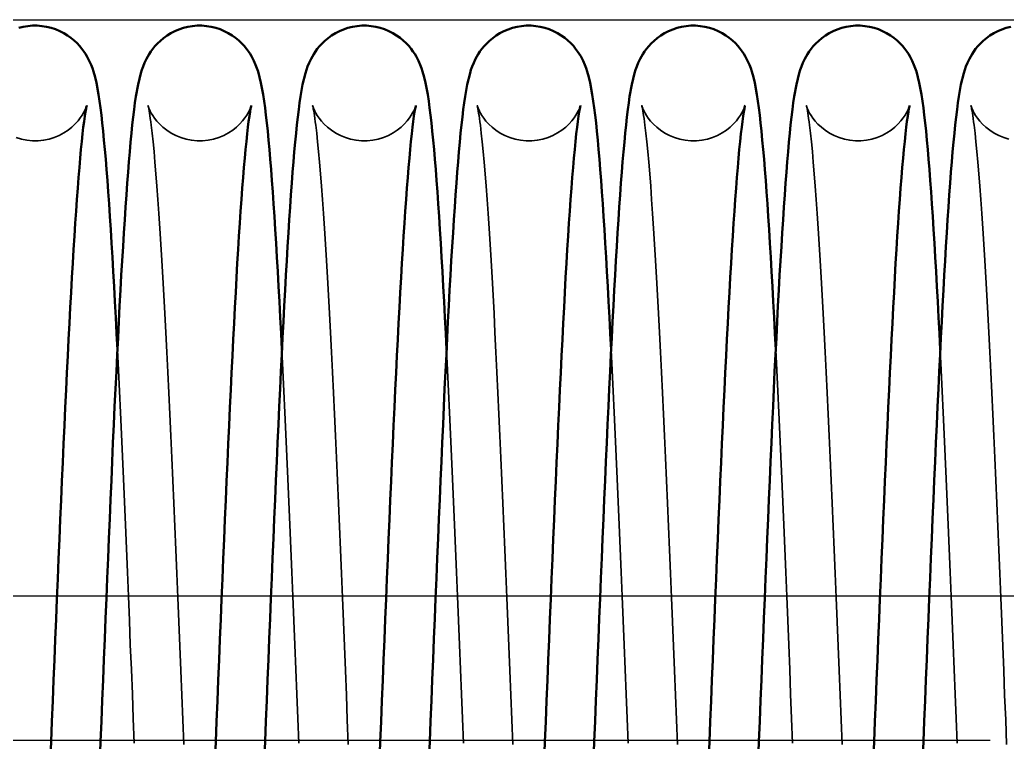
# Model space of a CAD drawing. Header units: millimetres. Extents: x 1448 to 104164, y -19509 to -89.
# Drawn here: x 3908.4 to 3976.9, y -1763.6 to -1713.4 of the extents above; entities that cross this region are included whole.
import ezdxf

# ---------------------------------------------------------------- set-up
doc = ezdxf.new("R2010")
doc.units = ezdxf.units.MM
doc.header["$LTSCALE"] = 60
doc.header["$MEASUREMENT"] = 0
doc.linetypes.add('CENTER', pattern=[2, 1.25, -0.25, 0.25, -0.25])
doc.layers.get('0').update_dxf_attribs({"linetype": 'CONTINUOUS'})
doc.layers.add('cen', color=14, linetype='CONTINUOUS')
doc.layers.add('가려진 것(ISO)', color=7, linetype='CONTINUOUS', lineweight=35)
doc.layers.add('가시적인 것(ISO)', color=7, linetype='CONTINUOUS', lineweight=50)

# ---------------------------------------------------------------- blocks, each defined once
blk = doc.blocks.new('토션스프링1234567')
at = {"layer": '가려진 것(ISO)', "flags": 128}
for points in [[(21463326.867, -50952963.042), (21463327.232, -50952962.933), (21463327.579, -50952962.79), (21463327.904, -50952962.618), (21463328.202, -50952962.424), (21463328.467, -50952962.215), (21463328.699, -50952961.997), (21463328.895, -50952961.781), (21463329.054, -50952961.577), (21463329.18, -50952961.391), (21463329.277, -50952961.228), (21463329.35, -50952961.09), (21463329.403, -50952960.978), (21463329.441, -50952960.888), (21463329.468, -50952960.819), (21463329.486, -50952960.769), (21463329.503, -50952960.715), (21463329.504, -50952960.714), (21463329.494, -50952960.754), (21463329.478, -50952960.829), (21463329.457, -50952960.936), (21463329.432, -50952961.07), (21463329.406, -50952961.228), (21463329.378, -50952961.408), (21463329.348, -50952961.61), (21463329.318, -50952961.832), (21463329.287, -50952962.074), (21463329.223, -50952962.615), (21463329.157, -50952963.225), (21463329.091, -50952963.901), (21463329.024, -50952964.643), (21463328.957, -50952965.447), (21463328.889, -50952966.312), (21463328.82, -50952967.234), (21463328.752, -50952968.211), (21463328.683, -50952969.239), (21463328.615, -50952970.323), (21463328.546, -50952971.459), (21463328.477, -50952972.645), (21463328.408, -50952973.878), (21463328.339, -50952975.155), (21463328.27, -50952976.474), (21463328.201, -50952977.832), (21463328.132, -50952979.225), (21463328.063, -50952980.658), (21463327.994, -50952982.129), (21463327.925, -50952983.633), (21463327.856, -50952985.169), (21463327.787, -50952986.732), (21463327.717, -50952988.319), (21463327.648, -50952989.926), (21463327.58, -50952991.551), (21463327.511, -50952993.196), (21463327.441, -50952994.86), (21463327.372, -50952996.54), (21463327.303, -50952998.233), (21463327.234, -50952999.935), (21463327.165, -50953001.642), (21463327.095, -50953003.351), (21463327.026, -50953005.058)], [(21463333.763, -50952960.709), (21463333.77, -50952960.734), (21463333.799, -50952960.816), (21463333.825, -50952960.885), (21463333.863, -50952960.974), (21463333.915, -50952961.086), (21463333.988, -50952961.222), (21463334.083, -50952961.383), (21463334.208, -50952961.568), (21463334.365, -50952961.771), (21463334.559, -50952961.987), (21463334.79, -50952962.205), (21463335.053, -50952962.415), (21463335.349, -50952962.609), (21463335.673, -50952962.782), (21463336.018, -50952962.926), (21463336.382, -50952963.038), (21463336.76, -50952963.114), (21463337.145, -50952963.154), (21463337.532, -50952963.155), (21463337.918, -50952963.117), (21463338.296, -50952963.042), (21463338.66, -50952962.933), (21463339.007, -50952962.79), (21463339.333, -50952962.618), (21463339.63, -50952962.424), (21463339.895, -50952962.215), (21463340.127, -50952961.997), (21463340.323, -50952961.781), (21463340.483, -50952961.577), (21463340.609, -50952961.391), (21463340.706, -50952961.228), (21463340.778, -50952961.09), (21463340.832, -50952960.978), (21463340.87, -50952960.888), (21463340.897, -50952960.819), (21463340.915, -50952960.769), (21463340.932, -50952960.715), (21463340.932, -50952960.714), (21463340.923, -50952960.754), (21463340.907, -50952960.829), (21463340.885, -50952960.936), (21463340.861, -50952961.07), (21463340.834, -50952961.228), (21463340.806, -50952961.408), (21463340.777, -50952961.61), (21463340.747, -50952961.832), (21463340.716, -50952962.074), (21463340.651, -50952962.615), (21463340.586, -50952963.225), (21463340.52, -50952963.901), (21463340.453, -50952964.643), (21463340.385, -50952965.447), (21463340.317, -50952966.312), (21463340.249, -50952967.234), (21463340.18, -50952968.211), (21463340.112, -50952969.239), (21463340.043, -50952970.323), (21463339.975, -50952971.459), (21463339.906, -50952972.645), (21463339.837, -50952973.878), (21463339.768, -50952975.155), (21463339.699, -50952976.474), (21463339.63, -50952977.832), (21463339.561, -50952979.225), (21463339.492, -50952980.658), (21463339.423, -50952982.129), (21463339.354, -50952983.633), (21463339.284, -50952985.169), (21463339.215, -50952986.732), (21463339.146, -50952988.319), (21463339.077, -50952989.926), (21463339.008, -50952991.551), (21463338.939, -50952993.196), (21463338.87, -50952994.86), (21463338.801, -50952996.54), (21463338.732, -50952998.233), (21463338.662, -50952999.935), (21463338.593, -50953001.642), (21463338.524, -50953003.351), (21463338.455, -50953005.058)], [(21463345.192, -50952960.709), (21463345.199, -50952960.734), (21463345.228, -50952960.816), (21463345.254, -50952960.885), (21463345.291, -50952960.974), (21463345.344, -50952961.086), (21463345.416, -50952961.222), (21463345.512, -50952961.383), (21463345.636, -50952961.568), (21463345.794, -50952961.771), (21463345.988, -50952961.987), (21463346.218, -50952962.205), (21463346.482, -50952962.415), (21463346.778, -50952962.609), (21463347.101, -50952962.782), (21463347.447, -50952962.926), (21463347.811, -50952963.038), (21463348.188, -50952963.114), (21463348.573, -50952963.154), (21463348.96, -50952963.155), (21463349.346, -50952963.117), (21463349.725, -50952963.042), (21463350.089, -50952962.933), (21463350.436, -50952962.79), (21463350.761, -50952962.618), (21463351.059, -50952962.424), (21463351.324, -50952962.215), (21463351.556, -50952961.997), (21463351.752, -50952961.781), (21463351.911, -50952961.577), (21463352.037, -50952961.391), (21463352.134, -50952961.228), (21463352.207, -50952961.09), (21463352.26, -50952960.978), (21463352.298, -50952960.888), (21463352.325, -50952960.819), (21463352.343, -50952960.769), (21463352.36, -50952960.715), (21463352.361, -50952960.714), (21463352.352, -50952960.754), (21463352.335, -50952960.829), (21463352.314, -50952960.936), (21463352.289, -50952961.07), (21463352.263, -50952961.228), (21463352.235, -50952961.408), (21463352.206, -50952961.61), (21463352.175, -50952961.832), (21463352.144, -50952962.074), (21463352.08, -50952962.615), (21463352.014, -50952963.225), (21463351.948, -50952963.901), (21463351.881, -50952964.643), (21463351.814, -50952965.447), (21463351.746, -50952966.312), (21463351.677, -50952967.234), (21463351.609, -50952968.211), (21463351.541, -50952969.239), (21463351.472, -50952970.323), (21463351.403, -50952971.459), (21463351.334, -50952972.645), (21463351.265, -50952973.878), (21463351.196, -50952975.155), (21463351.127, -50952976.474), (21463351.058, -50952977.832), (21463350.989, -50952979.225), (21463350.921, -50952980.658), (21463350.852, -50952982.129), (21463350.782, -50952983.633), (21463350.713, -50952985.169), (21463350.644, -50952986.732), (21463350.575, -50952988.319), (21463350.506, -50952989.926), (21463350.437, -50952991.551), (21463350.368, -50952993.196), (21463350.299, -50952994.86), (21463350.229, -50952996.54), (21463350.16, -50952998.233), (21463350.091, -50952999.935), (21463350.022, -50953001.642), (21463349.953, -50953003.351), (21463349.884, -50953005.058)], [(21463356.62, -50952960.709), (21463356.628, -50952960.734), (21463356.656, -50952960.816), (21463356.682, -50952960.885), (21463356.72, -50952960.974), (21463356.773, -50952961.086), (21463356.845, -50952961.222), (21463356.94, -50952961.383), (21463357.065, -50952961.568), (21463357.222, -50952961.771), (21463357.417, -50952961.987), (21463357.647, -50952962.205), (21463357.911, -50952962.415), (21463358.206, -50952962.609), (21463358.53, -50952962.782), (21463358.875, -50952962.926), (21463359.239, -50952963.038), (21463359.617, -50952963.114), (21463360.002, -50952963.154), (21463360.389, -50952963.155), (21463360.775, -50952963.117), (21463361.153, -50952963.042), (21463361.517, -50952962.933), (21463361.864, -50952962.79), (21463362.19, -50952962.618), (21463362.487, -50952962.424), (21463362.753, -50952962.215), (21463362.984, -50952961.997), (21463363.181, -50952961.781), (21463363.34, -50952961.577), (21463363.466, -50952961.391), (21463363.563, -50952961.228), (21463363.635, -50952961.09), (21463363.689, -50952960.978), (21463363.727, -50952960.888), (21463363.754, -50952960.819), (21463363.772, -50952960.769), (21463363.789, -50952960.715), (21463363.789, -50952960.714), (21463363.78, -50952960.754), (21463363.764, -50952960.829), (21463363.742, -50952960.936), (21463363.718, -50952961.07), (21463363.691, -50952961.228), (21463363.663, -50952961.408), (21463363.634, -50952961.61), (21463363.604, -50952961.832), (21463363.573, -50952962.074), (21463363.509, -50952962.615), (21463363.443, -50952963.225), (21463363.377, -50952963.901), (21463363.31, -50952964.643), (21463363.242, -50952965.447), (21463363.174, -50952966.312), (21463363.106, -50952967.234), (21463363.038, -50952968.211), (21463362.969, -50952969.239), (21463362.901, -50952970.323), (21463362.832, -50952971.459), (21463362.763, -50952972.645), (21463362.694, -50952973.878), (21463362.625, -50952975.155), (21463362.556, -50952976.474), (21463362.487, -50952977.832), (21463362.418, -50952979.225), (21463362.349, -50952980.658), (21463362.28, -50952982.129), (21463362.211, -50952983.633), (21463362.142, -50952985.169), (21463362.072, -50952986.732), (21463362.003, -50952988.319), (21463361.934, -50952989.926), (21463361.865, -50952991.551), (21463361.796, -50952993.196), (21463361.727, -50952994.86), (21463361.658, -50952996.54), (21463361.589, -50952998.233), (21463361.519, -50952999.935), (21463361.45, -50953001.642), (21463361.381, -50953003.351), (21463361.312, -50953005.058)], [(21463368.049, -50952960.709), (21463368.056, -50952960.734), (21463368.085, -50952960.816), (21463368.111, -50952960.885), (21463368.148, -50952960.974), (21463368.201, -50952961.086), (21463368.273, -50952961.222), (21463368.369, -50952961.383), (21463368.494, -50952961.568), (21463368.651, -50952961.771), (21463368.845, -50952961.987), (21463369.075, -50952962.205), (21463369.339, -50952962.415), (21463369.635, -50952962.609), (21463369.958, -50952962.782), (21463370.304, -50952962.926), (21463370.668, -50952963.038), (21463371.045, -50952963.114), (21463371.43, -50952963.154), (21463371.817, -50952963.155), (21463372.203, -50952963.117), (21463372.582, -50952963.042), (21463372.946, -50952962.933), (21463373.293, -50952962.79), (21463373.618, -50952962.618), (21463373.916, -50952962.424), (21463374.181, -50952962.215), (21463374.413, -50952961.997), (21463374.609, -50952961.781), (21463374.769, -50952961.577), (21463374.894, -50952961.391), (21463374.991, -50952961.228), (21463375.064, -50952961.09), (21463375.117, -50952960.978), (21463375.156, -50952960.888), (21463375.182, -50952960.819), (21463375.2, -50952960.769), (21463375.218, -50952960.715), (21463375.218, -50952960.714), (21463375.209, -50952960.754), (21463375.192, -50952960.829), (21463375.171, -50952960.936), (21463375.146, -50952961.07), (21463375.12, -50952961.228), (21463375.092, -50952961.408), (21463375.063, -50952961.61), (21463375.033, -50952961.832), (21463375.001, -50952962.074), (21463374.937, -50952962.615), (21463374.872, -50952963.225), (21463374.805, -50952963.901), (21463374.738, -50952964.643), (21463374.671, -50952965.447), (21463374.603, -50952966.312), (21463374.535, -50952967.234), (21463374.466, -50952968.211), (21463374.398, -50952969.239), (21463374.329, -50952970.323), (21463374.26, -50952971.459), (21463374.191, -50952972.645), (21463374.122, -50952973.878), (21463374.053, -50952975.155), (21463373.984, -50952976.474), (21463373.915, -50952977.832), (21463373.847, -50952979.225), (21463373.778, -50952980.658), (21463373.709, -50952982.129), (21463373.639, -50952983.633), (21463373.57, -50952985.169), (21463373.501, -50952986.732), (21463373.432, -50952988.319), (21463373.363, -50952989.926), (21463373.294, -50952991.551), (21463373.225, -50952993.196), (21463373.156, -50952994.86), (21463373.087, -50952996.54), (21463373.017, -50952998.233), (21463372.948, -50952999.935), (21463372.879, -50953001.642), (21463372.81, -50953003.351), (21463372.741, -50953005.058)], [(21463379.478, -50952960.709), (21463379.485, -50952960.734), (21463379.513, -50952960.816), (21463379.54, -50952960.885), (21463379.577, -50952960.974), (21463379.63, -50952961.086), (21463379.702, -50952961.222), (21463379.798, -50952961.383), (21463379.922, -50952961.568), (21463380.08, -50952961.771), (21463380.274, -50952961.987), (21463380.504, -50952962.205), (21463380.768, -50952962.415), (21463381.063, -50952962.609), (21463381.387, -50952962.782), (21463381.732, -50952962.926), (21463382.096, -50952963.038), (21463382.474, -50952963.114), (21463382.859, -50952963.154), (21463383.246, -50952963.155), (21463383.632, -50952963.117), (21463384.01, -50952963.042), (21463384.375, -50952962.933), (21463384.722, -50952962.79), (21463385.047, -50952962.618), (21463385.345, -50952962.424), (21463385.61, -50952962.215), (21463385.841, -50952961.997), (21463386.038, -50952961.781), (21463386.197, -50952961.577), (21463386.323, -50952961.391), (21463386.42, -50952961.228), (21463386.493, -50952961.09), (21463386.546, -50952960.978), (21463386.584, -50952960.888), (21463386.611, -50952960.819), (21463386.629, -50952960.769), (21463386.646, -50952960.715), (21463386.647, -50952960.714), (21463386.637, -50952960.754), (21463386.621, -50952960.829), (21463386.6, -50952960.936), (21463386.575, -50952961.07), (21463386.548, -50952961.228), (21463386.521, -50952961.408), (21463386.491, -50952961.61), (21463386.461, -50952961.832), (21463386.43, -50952962.074), (21463386.366, -50952962.615), (21463386.3, -50952963.225), (21463386.234, -50952963.901), (21463386.167, -50952964.643), (21463386.099, -50952965.447), (21463386.031, -50952966.312), (21463385.963, -50952967.234), (21463385.895, -50952968.211), (21463385.826, -50952969.239), (21463385.758, -50952970.323), (21463385.689, -50952971.459), (21463385.62, -50952972.645), (21463385.551, -50952973.878), (21463385.482, -50952975.155), (21463385.413, -50952976.474), (21463385.344, -50952977.832), (21463385.275, -50952979.225), (21463385.206, -50952980.658), (21463385.137, -50952982.129), (21463385.068, -50952983.633), (21463384.999, -50952985.169), (21463384.93, -50952986.732), (21463384.86, -50952988.319), (21463384.791, -50952989.926), (21463384.722, -50952991.551), (21463384.653, -50952993.196), (21463384.584, -50952994.86), (21463384.515, -50952996.54), (21463384.446, -50952998.233), (21463384.377, -50952999.935), (21463384.307, -50953001.642), (21463384.238, -50953003.351), (21463384.169, -50953005.058)], [(21463390.906, -50952960.709), (21463390.913, -50952960.734), (21463390.942, -50952960.816), (21463390.968, -50952960.885), (21463391.005, -50952960.974), (21463391.058, -50952961.086), (21463391.13, -50952961.222), (21463391.226, -50952961.383), (21463391.351, -50952961.568), (21463391.508, -50952961.771), (21463391.702, -50952961.987), (21463391.933, -50952962.205), (21463392.196, -50952962.415), (21463392.492, -50952962.609), (21463392.815, -50952962.782), (21463393.161, -50952962.926), (21463393.525, -50952963.038), (21463393.903, -50952963.114), (21463394.288, -50952963.154), (21463394.675, -50952963.155), (21463395.06, -50952963.117), (21463395.439, -50952963.042), (21463395.803, -50952962.933)], [(21463330.459, -50953004.967), (21463330.528, -50953003.26), (21463330.597, -50953001.557), (21463330.666, -50952999.854), (21463330.735, -50952998.153), (21463330.804, -50952996.459), (21463330.873, -50952994.776), (21463330.943, -50952993.106), (21463331.012, -50952991.453), (21463331.081, -50952989.821), (21463331.15, -50952988.213), (21463331.219, -50952986.627), (21463331.288, -50952985.062), (21463331.357, -50952983.522), (21463331.426, -50952982.01), (21463331.496, -50952980.53), (21463331.565, -50952979.083), (21463331.634, -50952977.675)], [(21463341.887, -50953004.967), (21463341.956, -50953003.26), (21463342.025, -50953001.557), (21463342.094, -50952999.854), (21463342.163, -50952998.153), (21463342.233, -50952996.459), (21463342.302, -50952994.776), (21463342.371, -50952993.106), (21463342.44, -50952991.453), (21463342.509, -50952989.821), (21463342.578, -50952988.213), (21463342.647, -50952986.627), (21463342.716, -50952985.062), (21463342.786, -50952983.522), (21463342.855, -50952982.01), (21463342.924, -50952980.53), (21463342.994, -50952979.083), (21463343.063, -50952977.675)], [(21463353.316, -50953004.967), (21463353.385, -50953003.26), (21463353.454, -50953001.557), (21463353.523, -50952999.854), (21463353.592, -50952998.153), (21463353.661, -50952996.459), (21463353.73, -50952994.776), (21463353.8, -50952993.106), (21463353.869, -50952991.453), (21463353.938, -50952989.821), (21463354.007, -50952988.213), (21463354.076, -50952986.627), (21463354.145, -50952985.062), (21463354.214, -50952983.522), (21463354.284, -50952982.01), (21463354.353, -50952980.53), (21463354.422, -50952979.083), (21463354.491, -50952977.675)], [(21463364.744, -50953004.967), (21463364.813, -50953003.26), (21463364.882, -50953001.557), (21463364.951, -50952999.854), (21463365.02, -50952998.153), (21463365.09, -50952996.459), (21463365.159, -50952994.776), (21463365.228, -50952993.106), (21463365.297, -50952991.453), (21463365.366, -50952989.821), (21463365.435, -50952988.213), (21463365.504, -50952986.627), (21463365.574, -50952985.062), (21463365.643, -50952983.522), (21463365.712, -50952982.01), (21463365.781, -50952980.53), (21463365.851, -50952979.083), (21463365.92, -50952977.675)], [(21463376.173, -50953004.967), (21463376.242, -50953003.26), (21463376.311, -50953001.557), (21463376.38, -50952999.854), (21463376.449, -50952998.153), (21463376.518, -50952996.459), (21463376.588, -50952994.776), (21463376.657, -50952993.106), (21463376.726, -50952991.453), (21463376.795, -50952989.821), (21463376.864, -50952988.213), (21463376.933, -50952986.627), (21463377.002, -50952985.062), (21463377.071, -50952983.522), (21463377.141, -50952982.01), (21463377.21, -50952980.53), (21463377.279, -50952979.083), (21463377.348, -50952977.675)], [(21463387.601, -50953004.967), (21463387.67, -50953003.26), (21463387.739, -50953001.557), (21463387.808, -50952999.854), (21463387.878, -50952998.153), (21463387.947, -50952996.459), (21463388.016, -50952994.776), (21463388.085, -50952993.106), (21463388.155, -50952991.453), (21463388.224, -50952989.821), (21463388.293, -50952988.213), (21463388.362, -50952986.627), (21463388.431, -50952985.062), (21463388.5, -50952983.522), (21463388.569, -50952982.01), (21463388.639, -50952980.53), (21463388.708, -50952979.083), (21463388.777, -50952977.675)]]:
    blk.add_lwpolyline(points, dxfattribs=at)
at = {"layer": '가시적인 것(ISO)', "flags": 128}
for points in [[(21463326.741, -50952955.243), (21463327.054, -50952955.321), (21463327.358, -50952955.422), (21463327.65, -50952955.546), (21463327.927, -50952955.688), (21463328.186, -50952955.848), (21463328.427, -50952956.022), (21463328.648, -50952956.206), (21463328.848, -50952956.396), (21463329.024, -50952956.587), (21463329.179, -50952956.776), (21463329.314, -50952956.961), (21463329.43, -50952957.138), (21463329.615, -50952957.463), (21463329.751, -50952957.751), (21463329.855, -50952958.006), (21463329.937, -50952958.238), (21463330.004, -50952958.453), (21463330.201, -50952959.252), (21463330.348, -50952960.076), (21463330.412, -50952960.519), (21463330.474, -50952960.993), (21463330.536, -50952961.504), (21463330.597, -50952962.053), (21463330.657, -50952962.637), (21463330.717, -50952963.259), (21463330.776, -50952963.916), (21463330.835, -50952964.61), (21463330.894, -50952965.341), (21463330.952, -50952966.107), (21463331.01, -50952966.912), (21463331.069, -50952967.754), (21463331.127, -50952968.633), (21463331.185, -50952969.547), (21463331.244, -50952970.496), (21463331.302, -50952971.477), (21463331.36, -50952972.49), (21463331.418, -50952973.532), (21463331.476, -50952974.604), (21463331.534, -50952975.703), (21463331.592, -50952976.828), (21463331.649, -50952977.979), (21463331.707, -50952979.16), (21463331.765, -50952980.367), (21463331.823, -50952981.599), (21463331.881, -50952982.854), (21463331.939, -50952984.13), (21463331.997, -50952985.425), (21463332.054, -50952986.737), (21463332.112, -50952988.065), (21463332.17, -50952989.407), (21463332.227, -50952990.762), (21463332.285, -50952992.132), (21463332.343, -50952993.517), (21463332.401, -50952994.914), (21463332.459, -50952996.321), (21463332.517, -50952997.736), (21463332.574, -50952999.157), (21463332.632, -50953000.582), (21463332.69, -50953002.009), (21463332.748, -50953003.435), (21463332.805, -50953004.859), (21463332.863, -50953006.284)], [(21463331.634, -50952977.675), (21463331.692, -50952976.528), (21463331.75, -50952975.411), (21463331.807, -50952974.321), (21463331.865, -50952973.258), (21463331.923, -50952972.225), (21463331.981, -50952971.222), (21463332.039, -50952970.25), (21463332.098, -50952969.312), (21463332.156, -50952968.407), (21463332.214, -50952967.539), (21463332.272, -50952966.707), (21463332.331, -50952965.913), (21463332.389, -50952965.157), (21463332.447, -50952964.437), (21463332.505, -50952963.754), (21463332.564, -50952963.107), (21463332.624, -50952962.495), (21463332.684, -50952961.919), (21463332.746, -50952961.376), (21463332.81, -50952960.868), (21463332.875, -50952960.394), (21463332.943, -50952959.952), (21463333.092, -50952959.142), (21463333.184, -50952958.749), (21463333.298, -50952958.34), (21463333.373, -50952958.116), (21463333.466, -50952957.873), (21463333.585, -50952957.6), (21463333.746, -50952957.291), (21463333.847, -50952957.124), (21463333.964, -50952956.947), (21463334.101, -50952956.762), (21463334.258, -50952956.572), (21463334.436, -50952956.38), (21463334.636, -50952956.191), (21463334.859, -50952956.008), (21463335.102, -50952955.835), (21463335.363, -50952955.676), (21463335.64, -50952955.535), (21463335.933, -50952955.414), (21463336.238, -50952955.314), (21463336.552, -50952955.238), (21463336.872, -50952955.187), (21463337.197, -50952955.162), (21463337.524, -50952955.163), (21463337.849, -50952955.19), (21463338.169, -50952955.243), (21463338.482, -50952955.321), (21463338.787, -50952955.422), (21463339.079, -50952955.546), (21463339.356, -50952955.688), (21463339.615, -50952955.848), (21463339.856, -50952956.022), (21463340.077, -50952956.206), (21463340.276, -50952956.396), (21463340.453, -50952956.587), (21463340.607, -50952956.776), (21463340.742, -50952956.961), (21463340.859, -50952957.138), (21463341.043, -50952957.463), (21463341.18, -50952957.751), (21463341.283, -50952958.006), (21463341.366, -50952958.238), (21463341.433, -50952958.453), (21463341.629, -50952959.252), (21463341.777, -50952960.076), (21463341.841, -50952960.519), (21463341.902, -50952960.993), (21463341.964, -50952961.504), (21463342.026, -50952962.053), (21463342.086, -50952962.637), (21463342.146, -50952963.259), (21463342.205, -50952963.916), (21463342.264, -50952964.61), (21463342.322, -50952965.341), (21463342.381, -50952966.107), (21463342.439, -50952966.912), (21463342.497, -50952967.754), (21463342.556, -50952968.633), (21463342.614, -50952969.547), (21463342.672, -50952970.496), (21463342.73, -50952971.477), (21463342.789, -50952972.49), (21463342.847, -50952973.532), (21463342.905, -50952974.604), (21463342.962, -50952975.703), (21463343.02, -50952976.828), (21463343.078, -50952977.979), (21463343.136, -50952979.16), (21463343.193, -50952980.367), (21463343.251, -50952981.599), (21463343.309, -50952982.854), (21463343.367, -50952984.13), (21463343.425, -50952985.425), (21463343.483, -50952986.737), (21463343.541, -50952988.065), (21463343.598, -50952989.407), (21463343.656, -50952990.762), (21463343.714, -50952992.132), (21463343.771, -50952993.517), (21463343.829, -50952994.914), (21463343.887, -50952996.321), (21463343.945, -50952997.736), (21463344.003, -50952999.157), (21463344.061, -50953000.582), (21463344.119, -50953002.009), (21463344.176, -50953003.435), (21463344.234, -50953004.859), (21463344.292, -50953006.284)], [(21463343.063, -50952977.675), (21463343.12, -50952976.528), (21463343.178, -50952975.411), (21463343.236, -50952974.321), (21463343.294, -50952973.258), (21463343.352, -50952972.225), (21463343.41, -50952971.222), (21463343.468, -50952970.25), (21463343.526, -50952969.312), (21463343.585, -50952968.407), (21463343.643, -50952967.539), (21463343.701, -50952966.707), (21463343.759, -50952965.913), (21463343.817, -50952965.157), (21463343.875, -50952964.437), (21463343.934, -50952963.754), (21463343.993, -50952963.107), (21463344.052, -50952962.495), (21463344.113, -50952961.919), (21463344.175, -50952961.376), (21463344.239, -50952960.868), (21463344.304, -50952960.394), (21463344.371, -50952959.952), (21463344.521, -50952959.142), (21463344.612, -50952958.749), (21463344.726, -50952958.34), (21463344.801, -50952958.116), (21463344.894, -50952957.873), (21463345.014, -50952957.6), (21463345.175, -50952957.291), (21463345.276, -50952957.124), (21463345.393, -50952956.947), (21463345.529, -50952956.762), (21463345.686, -50952956.572), (21463345.864, -50952956.38), (21463346.065, -50952956.191), (21463346.287, -50952956.008), (21463346.53, -50952955.835), (21463346.791, -50952955.676), (21463347.069, -50952955.535), (21463347.362, -50952955.414), (21463347.667, -50952955.314), (21463347.981, -50952955.238), (21463348.301, -50952955.187), (21463348.626, -50952955.162), (21463348.953, -50952955.163), (21463349.278, -50952955.19), (21463349.598, -50952955.243), (21463349.911, -50952955.321), (21463350.215, -50952955.422), (21463350.507, -50952955.546), (21463350.784, -50952955.688), (21463351.043, -50952955.848), (21463351.284, -50952956.022), (21463351.505, -50952956.206), (21463351.705, -50952956.396), (21463351.881, -50952956.587), (21463352.036, -50952956.776), (21463352.171, -50952956.961), (21463352.287, -50952957.138), (21463352.472, -50952957.463), (21463352.608, -50952957.751), (21463352.712, -50952958.006), (21463352.795, -50952958.238), (21463352.862, -50952958.453), (21463353.058, -50952959.252), (21463353.205, -50952960.076), (21463353.269, -50952960.519), (21463353.331, -50952960.993), (21463353.393, -50952961.504), (21463353.454, -50952962.053), (21463353.515, -50952962.637), (21463353.574, -50952963.259), (21463353.634, -50952963.916), (21463353.692, -50952964.61), (21463353.751, -50952965.341), (21463353.809, -50952966.107), (21463353.868, -50952966.912), (21463353.926, -50952967.754), (21463353.984, -50952968.633), (21463354.043, -50952969.547), (21463354.101, -50952970.496), (21463354.159, -50952971.477), (21463354.217, -50952972.49), (21463354.275, -50952973.532), (21463354.333, -50952974.604), (21463354.391, -50952975.703), (21463354.449, -50952976.828), (21463354.506, -50952977.979), (21463354.564, -50952979.16), (21463354.622, -50952980.367), (21463354.68, -50952981.599), (21463354.738, -50952982.854), (21463354.796, -50952984.13), (21463354.854, -50952985.425), (21463354.912, -50952986.737), (21463354.969, -50952988.065), (21463355.027, -50952989.407), (21463355.085, -50952990.762), (21463355.142, -50952992.132), (21463355.2, -50952993.517), (21463355.258, -50952994.914), (21463355.316, -50952996.321), (21463355.374, -50952997.736), (21463355.432, -50952999.157), (21463355.489, -50953000.582), (21463355.547, -50953002.009), (21463355.605, -50953003.435), (21463355.662, -50953004.859), (21463355.72, -50953006.284)], [(21463354.491, -50952977.675), (21463354.549, -50952976.528), (21463354.607, -50952975.411), (21463354.664, -50952974.321), (21463354.722, -50952973.258), (21463354.78, -50952972.225), (21463354.838, -50952971.222), (21463354.897, -50952970.25), (21463354.955, -50952969.312), (21463355.013, -50952968.407), (21463355.071, -50952967.539), (21463355.13, -50952966.707), (21463355.188, -50952965.913), (21463355.246, -50952965.157), (21463355.304, -50952964.437), (21463355.362, -50952963.754), (21463355.421, -50952963.107), (21463355.481, -50952962.495), (21463355.542, -50952961.919), (21463355.604, -50952961.376), (21463355.667, -50952960.868), (21463355.733, -50952960.394), (21463355.8, -50952959.952), (21463355.949, -50952959.142), (21463356.041, -50952958.749), (21463356.155, -50952958.34), (21463356.23, -50952958.116), (21463356.323, -50952957.873), (21463356.442, -50952957.6), (21463356.603, -50952957.291), (21463356.704, -50952957.124), (21463356.821, -50952956.947), (21463356.958, -50952956.762), (21463357.115, -50952956.572), (21463357.293, -50952956.38), (21463357.493, -50952956.191), (21463357.716, -50952956.008), (21463357.959, -50952955.835), (21463358.22, -50952955.676), (21463358.497, -50952955.535), (21463358.79, -50952955.414), (21463359.095, -50952955.314), (21463359.409, -50952955.238), (21463359.73, -50952955.187), (21463360.054, -50952955.162), (21463360.381, -50952955.163), (21463360.707, -50952955.19), (21463361.027, -50952955.243), (21463361.34, -50952955.321), (21463361.644, -50952955.422), (21463361.936, -50952955.546), (21463362.213, -50952955.688), (21463362.472, -50952955.848), (21463362.713, -50952956.022), (21463362.934, -50952956.206), (21463363.133, -50952956.396), (21463363.31, -50952956.587), (21463363.465, -50952956.776), (21463363.599, -50952956.961), (21463363.716, -50952957.138), (21463363.901, -50952957.463), (21463364.037, -50952957.751), (21463364.141, -50952958.006), (21463364.223, -50952958.238), (21463364.29, -50952958.453), (21463364.486, -50952959.252), (21463364.634, -50952960.076), (21463364.698, -50952960.519), (21463364.76, -50952960.993), (21463364.821, -50952961.504), (21463364.883, -50952962.053), (21463364.943, -50952962.637), (21463365.003, -50952963.259), (21463365.062, -50952963.916), (21463365.121, -50952964.61), (21463365.18, -50952965.341), (21463365.238, -50952966.107), (21463365.296, -50952966.912), (21463365.354, -50952967.754), (21463365.413, -50952968.633), (21463365.471, -50952969.547), (21463365.529, -50952970.496), (21463365.588, -50952971.477), (21463365.646, -50952972.49), (21463365.704, -50952973.532), (21463365.762, -50952974.604), (21463365.82, -50952975.703), (21463365.877, -50952976.828), (21463365.935, -50952977.979), (21463365.993, -50952979.16), (21463366.051, -50952980.367), (21463366.109, -50952981.599), (21463366.166, -50952982.854), (21463366.224, -50952984.13), (21463366.282, -50952985.425), (21463366.34, -50952986.737), (21463366.398, -50952988.065), (21463366.456, -50952989.407), (21463366.513, -50952990.762), (21463366.571, -50952992.132), (21463366.629, -50952993.517), (21463366.686, -50952994.914), (21463366.744, -50952996.321), (21463366.802, -50952997.736), (21463366.86, -50952999.157), (21463366.918, -50953000.582), (21463366.976, -50953002.009), (21463367.033, -50953003.435), (21463367.091, -50953004.859), (21463367.149, -50953006.284)], [(21463365.92, -50952977.675), (21463365.978, -50952976.528), (21463366.035, -50952975.411), (21463366.093, -50952974.321), (21463366.151, -50952973.258), (21463366.209, -50952972.225), (21463366.267, -50952971.222), (21463366.325, -50952970.25), (21463366.383, -50952969.312), (21463366.442, -50952968.407), (21463366.5, -50952967.539), (21463366.558, -50952966.707), (21463366.616, -50952965.913), (21463366.674, -50952965.157), (21463366.733, -50952964.437), (21463366.791, -50952963.754), (21463366.85, -50952963.107), (21463366.909, -50952962.495), (21463366.97, -50952961.919), (21463367.032, -50952961.376), (21463367.096, -50952960.868), (21463367.161, -50952960.394), (21463367.229, -50952959.952), (21463367.378, -50952959.142), (21463367.469, -50952958.749), (21463367.583, -50952958.34), (21463367.658, -50952958.116), (21463367.751, -50952957.873), (21463367.871, -50952957.6), (21463368.032, -50952957.291), (21463368.133, -50952957.124), (21463368.25, -50952956.947), (21463368.386, -50952956.762), (21463368.543, -50952956.572), (21463368.721, -50952956.38), (21463368.922, -50952956.191), (21463369.145, -50952956.008), (21463369.388, -50952955.835), (21463369.649, -50952955.676), (21463369.926, -50952955.535), (21463370.219, -50952955.414), (21463370.524, -50952955.314), (21463370.838, -50952955.238), (21463371.158, -50952955.187), (21463371.483, -50952955.162), (21463371.81, -50952955.163), (21463372.135, -50952955.19), (21463372.455, -50952955.243), (21463372.768, -50952955.321), (21463373.072, -50952955.422), (21463373.365, -50952955.546), (21463373.641, -50952955.688), (21463373.901, -50952955.848), (21463374.141, -50952956.022), (21463374.362, -50952956.206), (21463374.562, -50952956.396), (21463374.738, -50952956.587), (21463374.893, -50952956.776), (21463375.028, -50952956.961), (21463375.144, -50952957.138), (21463375.329, -50952957.463), (21463375.466, -50952957.751), (21463375.569, -50952958.006), (21463375.652, -50952958.238), (21463375.719, -50952958.453), (21463375.915, -50952959.252), (21463376.062, -50952960.076), (21463376.126, -50952960.519), (21463376.188, -50952960.993), (21463376.25, -50952961.504), (21463376.311, -50952962.053), (21463376.372, -50952962.637), (21463376.432, -50952963.259), (21463376.491, -50952963.916), (21463376.55, -50952964.61), (21463376.608, -50952965.341), (21463376.666, -50952966.107), (21463376.725, -50952966.912), (21463376.783, -50952967.754), (21463376.841, -50952968.633), (21463376.9, -50952969.547), (21463376.958, -50952970.496), (21463377.016, -50952971.477), (21463377.074, -50952972.49), (21463377.132, -50952973.532), (21463377.19, -50952974.604), (21463377.248, -50952975.703), (21463377.306, -50952976.828), (21463377.364, -50952977.979), (21463377.421, -50952979.16), (21463377.479, -50952980.367), (21463377.537, -50952981.599), (21463377.595, -50952982.854), (21463377.653, -50952984.13), (21463377.711, -50952985.425), (21463377.769, -50952986.737), (21463377.827, -50952988.065), (21463377.884, -50952989.407), (21463377.942, -50952990.762), (21463377.999, -50952992.132), (21463378.057, -50952993.517), (21463378.115, -50952994.914), (21463378.173, -50952996.321), (21463378.231, -50952997.736), (21463378.289, -50952999.157), (21463378.347, -50953000.582), (21463378.404, -50953002.009), (21463378.462, -50953003.435), (21463378.52, -50953004.859), (21463378.577, -50953006.284)], [(21463377.348, -50952977.675), (21463377.406, -50952976.528), (21463377.464, -50952975.411), (21463377.522, -50952974.321), (21463377.58, -50952973.258), (21463377.638, -50952972.225), (21463377.696, -50952971.222), (21463377.754, -50952970.25), (21463377.812, -50952969.312), (21463377.87, -50952968.407), (21463377.928, -50952967.539), (21463377.987, -50952966.707), (21463378.045, -50952965.913), (21463378.103, -50952965.157), (21463378.161, -50952964.437), (21463378.219, -50952963.754), (21463378.278, -50952963.107), (21463378.338, -50952962.495), (21463378.399, -50952961.919), (21463378.461, -50952961.376), (21463378.524, -50952960.868), (21463378.59, -50952960.394), (21463378.657, -50952959.952), (21463378.806, -50952959.142), (21463378.898, -50952958.749), (21463379.012, -50952958.34), (21463379.087, -50952958.116), (21463379.18, -50952957.873), (21463379.299, -50952957.6), (21463379.46, -50952957.291), (21463379.561, -50952957.124), (21463379.679, -50952956.947), (21463379.815, -50952956.762), (21463379.972, -50952956.572), (21463380.15, -50952956.38), (21463380.35, -50952956.191), (21463380.573, -50952956.008), (21463380.816, -50952955.835), (21463381.077, -50952955.676), (21463381.354, -50952955.535), (21463381.647, -50952955.414), (21463381.952, -50952955.314), (21463382.267, -50952955.238), (21463382.587, -50952955.187), (21463382.912, -50952955.162), (21463383.238, -50952955.163), (21463383.564, -50952955.19), (21463383.884, -50952955.243), (21463384.197, -50952955.321), (21463384.501, -50952955.422), (21463384.793, -50952955.546), (21463385.07, -50952955.688), (21463385.329, -50952955.848), (21463385.57, -50952956.022), (21463385.791, -50952956.206), (21463385.99, -50952956.396), (21463386.167, -50952956.587), (21463386.322, -50952956.776), (21463386.457, -50952956.961), (21463386.573, -50952957.138), (21463386.758, -50952957.463), (21463386.894, -50952957.751), (21463386.998, -50952958.006), (21463387.08, -50952958.238), (21463387.147, -50952958.453), (21463387.344, -50952959.252), (21463387.491, -50952960.076), (21463387.555, -50952960.519), (21463387.617, -50952960.993), (21463387.679, -50952961.504), (21463387.74, -50952962.053), (21463387.8, -50952962.637), (21463387.86, -50952963.259), (21463387.919, -50952963.916), (21463387.978, -50952964.61), (21463388.037, -50952965.341), (21463388.095, -50952966.107), (21463388.153, -50952966.912), (21463388.212, -50952967.754), (21463388.27, -50952968.633), (21463388.328, -50952969.547), (21463388.387, -50952970.496), (21463388.445, -50952971.477), (21463388.503, -50952972.49), (21463388.561, -50952973.532), (21463388.619, -50952974.604), (21463388.677, -50952975.703), (21463388.734, -50952976.828), (21463388.792, -50952977.979), (21463388.85, -50952979.16), (21463388.908, -50952980.367), (21463388.966, -50952981.599), (21463389.024, -50952982.854), (21463389.082, -50952984.13), (21463389.139, -50952985.425), (21463389.197, -50952986.737), (21463389.255, -50952988.065), (21463389.313, -50952989.407), (21463389.37, -50952990.762), (21463389.428, -50952992.132), (21463389.486, -50952993.517), (21463389.544, -50952994.914), (21463389.602, -50952996.321), (21463389.659, -50952997.736), (21463389.717, -50952999.157), (21463389.775, -50953000.582), (21463389.833, -50953002.009), (21463389.891, -50953003.435), (21463389.948, -50953004.859), (21463390.006, -50953006.284)], [(21463388.777, -50952977.675), (21463388.835, -50952976.528), (21463388.892, -50952975.411), (21463388.95, -50952974.321), (21463389.008, -50952973.258), (21463389.066, -50952972.225), (21463389.124, -50952971.222), (21463389.182, -50952970.25), (21463389.241, -50952969.312), (21463389.299, -50952968.407), (21463389.357, -50952967.539), (21463389.415, -50952966.707), (21463389.474, -50952965.913), (21463389.532, -50952965.157), (21463389.59, -50952964.437), (21463389.648, -50952963.754), (21463389.707, -50952963.107), (21463389.767, -50952962.495), (21463389.827, -50952961.919), (21463389.889, -50952961.376), (21463389.953, -50952960.868), (21463390.018, -50952960.394), (21463390.086, -50952959.952), (21463390.235, -50952959.142), (21463390.326, -50952958.749), (21463390.441, -50952958.34), (21463390.516, -50952958.116), (21463390.609, -50952957.873), (21463390.728, -50952957.6), (21463390.889, -50952957.291), (21463390.99, -50952957.124), (21463391.107, -50952956.947), (21463391.244, -50952956.762), (21463391.4, -50952956.572), (21463391.579, -50952956.38), (21463391.779, -50952956.191), (21463392.002, -50952956.008), (21463392.245, -50952955.835), (21463392.506, -50952955.676), (21463392.783, -50952955.535), (21463393.076, -50952955.414), (21463393.381, -50952955.314), (21463393.695, -50952955.238), (21463394.015, -50952955.187), (21463394.34, -50952955.162), (21463394.667, -50952955.163), (21463394.992, -50952955.19), (21463395.312, -50952955.243), (21463395.625, -50952955.321)], [(21463336.293, -50953006.309), (21463336.235, -50953004.883), (21463336.177, -50953003.459), (21463336.12, -50953002.034), (21463336.062, -50953000.608), (21463336.004, -50952999.185), (21463335.946, -50952997.765), (21463335.888, -50952996.351), (21463335.83, -50952994.946), (21463335.772, -50952993.551), (21463335.715, -50952992.169), (21463335.657, -50952990.801), (21463335.6, -50952989.45), (21463335.542, -50952988.112), (21463335.484, -50952986.789), (21463335.426, -50952985.481), (21463335.368, -50952984.192), (21463335.311, -50952982.922), (21463335.253, -50952981.674), (21463335.195, -50952980.45), (21463335.137, -50952979.252), (21463335.08, -50952978.081), (21463335.022, -50952976.939), (21463334.965, -50952975.825), (21463334.907, -50952974.738), (21463334.849, -50952973.68), (21463334.791, -50952972.653), (21463334.734, -50952971.657), (21463334.676, -50952970.696), (21463334.619, -50952969.769), (21463334.561, -50952968.88), (21463334.504, -50952968.03), (21463334.447, -50952967.219), (21463334.39, -50952966.446), (21463334.333, -50952965.712), (21463334.275, -50952965.017), (21463334.219, -50952964.365), (21463334.162, -50952963.757), (21463334.107, -50952963.195), (21463334.052, -50952962.682), (21463333.999, -50952962.218), (21463333.947, -50952961.808), (21463333.897, -50952961.451), (21463333.85, -50952961.153), (21463333.809, -50952960.921), (21463333.791, -50952960.833), (21463333.777, -50952960.766), (21463333.767, -50952960.724), (21463333.763, -50952960.709)], [(21463347.721, -50953006.309), (21463347.663, -50953004.883), (21463347.606, -50953003.459), (21463347.548, -50953002.034), (21463347.49, -50953000.608), (21463347.433, -50952999.185), (21463347.375, -50952997.765), (21463347.317, -50952996.351), (21463347.259, -50952994.946), (21463347.201, -50952993.551), (21463347.143, -50952992.169), (21463347.086, -50952990.801), (21463347.028, -50952989.45), (21463346.97, -50952988.112), (21463346.913, -50952986.789), (21463346.855, -50952985.481), (21463346.797, -50952984.192), (21463346.739, -50952982.922), (21463346.681, -50952981.674), (21463346.623, -50952980.45), (21463346.566, -50952979.252), (21463346.508, -50952978.081), (21463346.451, -50952976.939), (21463346.393, -50952975.825), (21463346.335, -50952974.738), (21463346.278, -50952973.68), (21463346.22, -50952972.653), (21463346.162, -50952971.657), (21463346.105, -50952970.696), (21463346.047, -50952969.769), (21463345.99, -50952968.88), (21463345.933, -50952968.03), (21463345.876, -50952967.219), (21463345.819, -50952966.446), (21463345.761, -50952965.712), (21463345.704, -50952965.017), (21463345.647, -50952964.365), (21463345.591, -50952963.757), (21463345.535, -50952963.195), (21463345.481, -50952962.682), (21463345.427, -50952962.218), (21463345.376, -50952961.808), (21463345.326, -50952961.451), (21463345.279, -50952961.153), (21463345.238, -50952960.921), (21463345.22, -50952960.833), (21463345.205, -50952960.766), (21463345.196, -50952960.724), (21463345.192, -50952960.709)], [(21463359.15, -50953006.309), (21463359.092, -50953004.883), (21463359.034, -50953003.459), (21463358.977, -50953002.034), (21463358.919, -50953000.608), (21463358.861, -50952999.185), (21463358.803, -50952997.765), (21463358.745, -50952996.351), (21463358.687, -50952994.946), (21463358.63, -50952993.551), (21463358.572, -50952992.169), (21463358.514, -50952990.801), (21463358.457, -50952989.45), (21463358.399, -50952988.112), (21463358.341, -50952986.789), (21463358.283, -50952985.481), (21463358.226, -50952984.192), (21463358.168, -50952982.922), (21463358.11, -50952981.674), (21463358.052, -50952980.45), (21463357.994, -50952979.252), (21463357.937, -50952978.081), (21463357.879, -50952976.939), (21463357.822, -50952975.825), (21463357.764, -50952974.738), (21463357.706, -50952973.68), (21463357.649, -50952972.653), (21463357.591, -50952971.657), (21463357.533, -50952970.696), (21463357.476, -50952969.769), (21463357.418, -50952968.88), (21463357.361, -50952968.03), (21463357.304, -50952967.219), (21463357.247, -50952966.446), (21463357.19, -50952965.712), (21463357.133, -50952965.017), (21463357.076, -50952964.365), (21463357.019, -50952963.757), (21463356.964, -50952963.195), (21463356.909, -50952962.682), (21463356.856, -50952962.218), (21463356.804, -50952961.808), (21463356.754, -50952961.451), (21463356.708, -50952961.153), (21463356.666, -50952960.921), (21463356.648, -50952960.833), (21463356.634, -50952960.766), (21463356.624, -50952960.724), (21463356.62, -50952960.709)], [(21463370.578, -50953006.309), (21463370.521, -50953004.883), (21463370.463, -50953003.459), (21463370.405, -50953002.034), (21463370.348, -50953000.608), (21463370.29, -50952999.185), (21463370.232, -50952997.765), (21463370.174, -50952996.351), (21463370.116, -50952994.946), (21463370.058, -50952993.551), (21463370, -50952992.169), (21463369.943, -50952990.801), (21463369.885, -50952989.45), (21463369.828, -50952988.112), (21463369.77, -50952986.789), (21463369.712, -50952985.481), (21463369.654, -50952984.192), (21463369.596, -50952982.922), (21463369.538, -50952981.674), (21463369.481, -50952980.45), (21463369.423, -50952979.252), (21463369.365, -50952978.081), (21463369.308, -50952976.939), (21463369.25, -50952975.825), (21463369.193, -50952974.738), (21463369.135, -50952973.68), (21463369.077, -50952972.653), (21463369.02, -50952971.657), (21463368.962, -50952970.696), (21463368.904, -50952969.769), (21463368.847, -50952968.88), (21463368.79, -50952968.03), (21463368.733, -50952967.219), (21463368.676, -50952966.446), (21463368.618, -50952965.712), (21463368.561, -50952965.017), (21463368.504, -50952964.365), (21463368.448, -50952963.757), (21463368.392, -50952963.195), (21463368.338, -50952962.682), (21463368.285, -50952962.218), (21463368.233, -50952961.808), (21463368.183, -50952961.451), (21463368.136, -50952961.153), (21463368.095, -50952960.921), (21463368.077, -50952960.833), (21463368.063, -50952960.766), (21463368.053, -50952960.724), (21463368.049, -50952960.709)], [(21463382.007, -50953006.309), (21463381.949, -50953004.883), (21463381.892, -50953003.459), (21463381.834, -50953002.034), (21463381.776, -50953000.608), (21463381.718, -50952999.185), (21463381.66, -50952997.765), (21463381.603, -50952996.351), (21463381.545, -50952994.946), (21463381.487, -50952993.551), (21463381.429, -50952992.169), (21463381.371, -50952990.801), (21463381.314, -50952989.45), (21463381.256, -50952988.112), (21463381.198, -50952986.789), (21463381.141, -50952985.481), (21463381.083, -50952984.192), (21463381.025, -50952982.922), (21463380.967, -50952981.674), (21463380.909, -50952980.45), (21463380.851, -50952979.252), (21463380.794, -50952978.081), (21463380.736, -50952976.939), (21463380.679, -50952975.825), (21463380.621, -50952974.738), (21463380.563, -50952973.68), (21463380.506, -50952972.653), (21463380.448, -50952971.657), (21463380.39, -50952970.696), (21463380.333, -50952969.769), (21463380.276, -50952968.88), (21463380.218, -50952968.03), (21463380.161, -50952967.219), (21463380.104, -50952966.446), (21463380.047, -50952965.712), (21463379.99, -50952965.017), (21463379.933, -50952964.365), (21463379.876, -50952963.757), (21463379.821, -50952963.195), (21463379.766, -50952962.682), (21463379.713, -50952962.218), (21463379.662, -50952961.808), (21463379.612, -50952961.451), (21463379.565, -50952961.153), (21463379.523, -50952960.921), (21463379.506, -50952960.833), (21463379.491, -50952960.766), (21463379.481, -50952960.724), (21463379.478, -50952960.709)], [(21463393.435, -50953006.309), (21463393.378, -50953004.883), (21463393.32, -50953003.459), (21463393.262, -50953002.034), (21463393.205, -50953000.608), (21463393.147, -50952999.185), (21463393.089, -50952997.765), (21463393.031, -50952996.351), (21463392.973, -50952994.946), (21463392.915, -50952993.551), (21463392.858, -50952992.169), (21463392.8, -50952990.801), (21463392.742, -50952989.45), (21463392.685, -50952988.112), (21463392.627, -50952986.789), (21463392.569, -50952985.481), (21463392.511, -50952984.192), (21463392.453, -50952982.922), (21463392.396, -50952981.674), (21463392.338, -50952980.45), (21463392.28, -50952979.252), (21463392.222, -50952978.081), (21463392.165, -50952976.939), (21463392.107, -50952975.825), (21463392.05, -50952974.738), (21463391.992, -50952973.68), (21463391.934, -50952972.653), (21463391.877, -50952971.657), (21463391.819, -50952970.696), (21463391.762, -50952969.769), (21463391.704, -50952968.88), (21463391.647, -50952968.03), (21463391.59, -50952967.219), (21463391.533, -50952966.446), (21463391.475, -50952965.712), (21463391.418, -50952965.017), (21463391.361, -50952964.365), (21463391.305, -50952963.757), (21463391.249, -50952963.195), (21463391.195, -50952962.682), (21463391.142, -50952962.218), (21463391.09, -50952961.808), (21463391.04, -50952961.451), (21463390.993, -50952961.153), (21463390.952, -50952960.921), (21463390.934, -50952960.833), (21463390.92, -50952960.766), (21463390.91, -50952960.724), (21463390.906, -50952960.709)]]:
    blk.add_lwpolyline(points, dxfattribs=at)

msp = doc.modelspace()

# ---------------------------------------------------------------- linework, layer by layer
at = {"color": 3}
for p, q in [((2830.755, -1713.431), (5130.755, -1713.431)), ((2630.755, -1753.431), (5402.629, -1753.431))]:
    msp.add_line(p, q, dxfattribs=at)
at = {"layer": 'cen', "linetype": 'CENTER'}
msp.add_line((2580.755, -1763.431), (5452.629, -1763.431), dxfattribs=at)

# ---------------------------------------------------------------- block references
at = {"xscale": -1}
msp.add_blockref('토션스프링1234567', (21467303.922, 50951241.322), dxfattribs=at)

doc.saveas('drawing.dxf')
